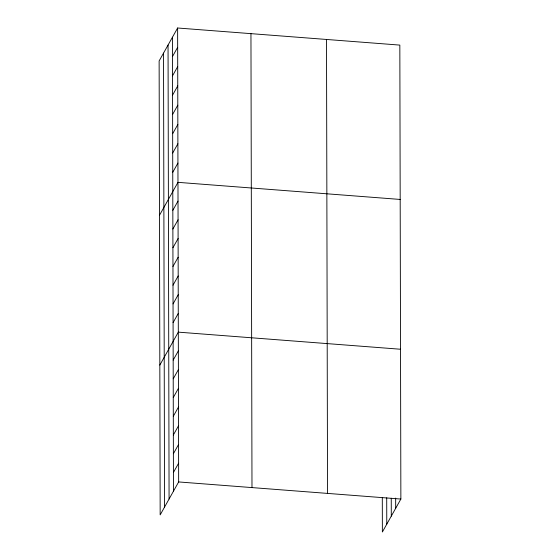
<?xml version="1.0" encoding="UTF-8"?>
<svg xmlns="http://www.w3.org/2000/svg" width="560" height="560" viewBox="0 0 560 560"><rect width="100%" height="100%" fill="white"/><g stroke="black" fill="none" stroke-linecap="round" stroke-linejoin="round"><path stroke-width="0.84" d="M177.625 28L159.131 60.949L160.167 514.899L178.654 481.943L177.625 28L399.833 45.101L400.869 499.051L382.375 532L382.298 497.952M172.48 56.532L177.667 47.292M172.522 75.831L177.709 66.584M172.571 95.123L177.751 85.876M172.613 114.415L177.8 105.168M172.655 133.707L177.842 124.467M172.697 152.999L177.884 143.759M172.746 172.291L177.933 163.051M159.481 215.292L177.975 182.343L400.19 199.444M172.83 210.308L178.017 201.068M172.872 229.033L178.059 219.793M172.914 247.758L178.101 238.518M172.956 266.483L178.143 257.243M172.998 285.208L178.185 275.968M173.04 303.933L178.227 294.693M173.082 322.658L178.269 313.418M159.824 365.092L178.311 332.143L400.526 349.244M173.173 360.115L178.36 350.868M173.215 378.84L178.402 369.593M173.257 397.565L178.444 388.318M173.299 416.29L178.486 407.043M173.341 435.015L178.528 425.768M173.383 453.74L178.57 444.493M173.425 472.465L178.612 463.218M178.654 481.943L400.869 499.051M395.661 498.078L395.682 508.291M391.251 498.239L391.293 516.117M386.708 497.791L386.771 524.174M326.508 39.459L327.537 493.409M250.95 33.642L251.986 487.592M172.438 37.24L173.467 491.19M168.049 45.066L169.078 499.009M163.52 53.13L164.556 507.073"/></g></svg>
